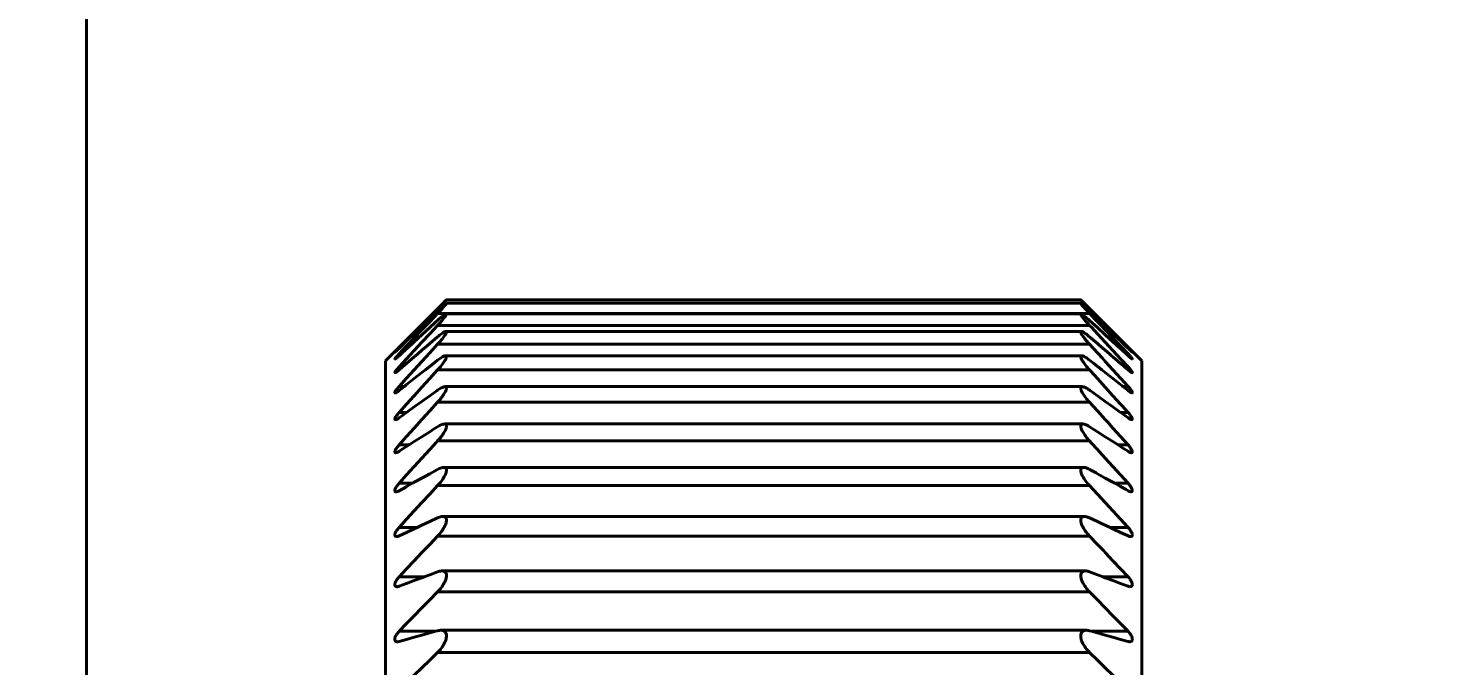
# Model space of a CAD drawing. Header units: millimetres. Extents: x 15 to 415, y 5 to 292.
# Drawn here: x 120.37 to 129.7, y 65.82 to 70.03 of the extents above; entities that cross this region are included whole.
import ezdxf

# ---------------------------------------------------------------- set-up
doc = ezdxf.new("R2010")
doc.units = ezdxf.units.MM
doc.layers.add('Annotations', color=7, linetype='Continuous')
doc.layers.add('Geometries', color=7, linetype='Continuous')
doc.styles.add('Shapr4', font='txt', dxfattribs={"height": 3.3495})
doc.dimstyles.new('ISO-25', dxfattribs={"dimtxt": 2.5, "dimasz": 2.5, "dimexe": 1.25, "dimexo": 0.625, "dimtad": 1, "dimtxsty": 'Standard', "dimcen": 2.5, "dimadec": 0, "dimazin": 0, "dimtfac": 1, "dimtmove": 0, "dimatfit": 3, "dimfxl": 1, "dimarcsym": 0})

# ---------------------------------------------------------------- blocks, each defined once
blk = doc.blocks.new('*D4')
at = {"layer": 'Annotations', "color": 0, "linetype": 'Continuous', "lineweight": 15}
for p, q in [((105.5277, 147.7639), (154.7628, 147.7639)), ((153.5128, 145.2639), (153.5128, 25.74)), ((88.3854, 23.24), (154.7628, 23.24))]:
    blk.add_line(p, q, dxfattribs=at)
at = {"layer": 'Annotations', "color": 0}
for points in [[(153.9295, 145.2639), (153.0961, 145.2639), (153.5128, 147.7639)], [(153.0961, 25.74), (153.9295, 25.74), (153.5128, 23.24)]]:
    blk.add_solid(points, dxfattribs=at)
at = {"layer": 'Defpoints', "color": 0}
for p in [(104.9027, 147.7639), (87.7604, 23.24), (153.5128, 23.24)]:
    blk.add_point(p, dxfattribs=at)
at = {"layer": 'Annotations', "color": 0, "lineweight": 15, "insert": (150.8191, 80.8075), "char_height": 3.3495, "attachment_point": 5, "rotation": 90, "style": 'Shapr4'}
blk.add_mtext('\\A1;124,52', dxfattribs=at)

msp = doc.modelspace()

# ---------------------------------------------------------------- linework, layer by layer
at = {"layer": 'Geometries', "linetype": 'Continuous', "lineweight": 40}
for p, q in [((120.7586, 63.8728), (120.7586, 80.9502)), ((123.1372, 68.2349), (122.7343, 67.832)), ((127.3293, 68.2116), (123.1368, 68.2116)), ((123.1372, 68.2349), (123.1371, 68.2348)), ((127.3289, 68.2349), (123.1372, 68.2349)), ((127.3289, 68.2349), (127.7318, 67.832)), ((127.329, 68.2348), (127.3289, 68.2349)), ((123.0265, 68.1231), (123.0786, 68.1756)), ((123.0849, 68.182), (123.0786, 68.1756)), ((123.0786, 68.1756), (123.0947, 68.1756)), ((123.0786, 68.1439), (127.3875, 68.1439)), ((123.0786, 68.098), (123.0851, 68.1038)), ((123.1356, 68.1417), (123.1358, 68.1417)), ((123.1356, 68.1417), (127.3305, 68.1417)), ((127.3303, 68.1417), (127.3304, 68.1417)), ((127.3304, 68.1417), (127.3312, 68.1416)), ((127.3305, 68.1417), (127.3305, 68.1417)), ((127.3714, 68.1756), (127.3875, 68.1756)), ((127.3875, 68.1439), (127.381, 68.1507)), ((123.0786, 68.098), (123.0652, 68.0858)), ((123.0786, 68.0654), (127.3875, 68.0654)), ((123.1337, 68.0258), (123.1342, 68.0258)), ((127.3325, 68.0258), (123.1337, 68.0258)), ((127.3318, 68.0258), (127.3324, 68.0258)), ((127.3324, 68.0258), (127.333, 68.0258)), ((127.3875, 68.0654), (127.381, 68.0724)), ((127.3875, 68.0654), (127.4014, 68.0505)), ((122.8239, 67.8769), (122.8737, 67.9293)), ((122.828, 67.9178), (122.8239, 67.9138)), ((122.8239, 67.9178), (122.828, 67.9178)), ((122.8737, 67.9293), (122.9241, 67.9822)), ((122.8772, 67.9138), (122.8815, 67.9178)), ((122.9947, 67.9178), (122.99, 67.9138)), ((123.0786, 67.9407), (127.3875, 67.9407)), ((127.3875, 67.9407), (127.381, 67.9478)), ((127.4714, 67.9178), (127.476, 67.9138)), ((127.542, 67.9569), (127.5846, 67.9178)), ((127.5846, 67.9178), (127.5889, 67.9138)), ((127.5889, 67.9138), (127.5982, 67.9052)), ((127.6381, 67.9178), (127.5968, 67.9579)), ((127.5978, 67.9629), (127.6422, 67.9178)), ((127.6422, 67.9178), (127.638, 67.9178)), ((127.6422, 67.9138), (127.6381, 67.9178)), ((127.6466, 67.9095), (127.6422, 67.9138)), ((122.7343, 67.832), (122.7343, 63.4664)), ((122.7961, 67.8881), (122.7961, 67.8882)), ((122.7966, 67.843), (122.7963, 67.8431)), ((122.7967, 67.843), (122.7966, 67.843)), ((122.8239, 67.8769), (122.837, 67.8769)), ((122.8369, 67.8768), (122.8239, 67.8649)), ((122.8737, 67.8142), (122.9241, 67.8574)), ((122.9241, 67.8574), (122.9328, 67.8648)), ((122.9328, 67.8648), (122.9468, 67.8768)), ((123.1305, 67.8649), (123.1309, 67.8649)), ((127.3352, 67.8649), (123.1309, 67.8649)), ((123.1318, 67.8649), (123.1322, 67.8648)), ((127.3339, 67.8648), (127.3351, 67.8649)), ((127.3351, 67.8649), (127.3356, 67.8649)), ((127.3356, 67.8649), (127.336, 67.8649)), ((127.3875, 67.8351), (127.4128, 67.8152)), ((127.5193, 67.8768), (127.5333, 67.8648)), ((127.5968, 67.8402), (127.6422, 67.7913)), ((127.6292, 67.8768), (127.5982, 67.9052)), ((127.6422, 67.8769), (127.6291, 67.8769)), ((127.6422, 67.8649), (127.6292, 67.8768)), ((127.6466, 67.8608), (127.6422, 67.8649)), ((127.6695, 67.843), (127.6694, 67.843)), ((127.6699, 67.8881), (127.6698, 67.8882)), ((127.7318, 65.5426), (127.7318, 67.832)), ((122.7974, 67.7531), (122.7968, 67.7532)), ((122.7977, 67.7531), (122.7974, 67.7531)), ((122.8239, 67.7913), (122.8471, 67.7913)), ((122.847, 67.7912), (122.8239, 67.7713)), ((122.847, 67.7912), (122.8737, 67.8142)), ((123.0228, 67.7912), (122.9975, 67.7713)), ((123.0764, 67.7684), (123.0786, 67.7709)), ((123.0786, 67.7709), (127.3875, 67.7709)), ((127.3875, 67.7709), (127.3933, 67.7644)), ((127.4432, 67.7912), (127.4686, 67.7713)), ((127.5923, 67.8142), (127.5938, 67.8129)), ((127.6191, 67.7912), (127.5938, 67.8129)), ((127.6422, 67.7913), (127.619, 67.7913)), ((127.6422, 67.7713), (127.6191, 67.7912)), ((127.6466, 67.7676), (127.6422, 67.7713)), ((122.8587, 67.6617), (122.8239, 67.6341)), ((122.8239, 67.6617), (122.8588, 67.6617)), ((123.0786, 67.6365), (123.0751, 67.634)), ((127.3387, 67.6603), (123.1274, 67.6603)), ((127.3364, 67.6601), (127.3386, 67.6603)), ((127.3386, 67.6603), (127.3394, 67.6602)), ((127.391, 67.634), (127.3875, 67.6365)), ((127.6074, 67.6617), (127.603, 67.6651)), ((127.6422, 67.6617), (127.6073, 67.6617)), ((127.6422, 67.6341), (127.6074, 67.6617)), ((127.6466, 67.6307), (127.6422, 67.6341)), ((122.7986, 67.6191), (122.798, 67.6192)), ((122.7989, 67.6192), (122.7986, 67.6191)), ((123.0786, 67.5573), (127.3875, 67.5573)), ((127.3875, 67.5573), (127.381, 67.5645)), ((127.6681, 67.6192), (127.6675, 67.6191)), ((122.8728, 67.4892), (122.8239, 67.4541)), ((122.8239, 67.4892), (122.8728, 67.4892)), ((127.5933, 67.4892), (127.5943, 67.4885)), ((127.6422, 67.4892), (127.5933, 67.4892)), ((127.6422, 67.4541), (127.5943, 67.4885)), ((127.6004, 67.5356), (127.6422, 67.4892)), ((127.6466, 67.451), (127.6422, 67.4541)), ((123.0786, 67.3953), (123.0587, 67.3826)), ((123.0786, 67.3953), (123.0851, 67.3992)), ((123.1233, 67.4135), (123.1254, 67.4134)), ((127.3428, 67.4135), (123.1233, 67.4135)), ((127.3407, 67.4134), (127.3428, 67.4135)), ((127.3428, 67.4135), (127.3429, 67.4135)), ((127.4154, 67.3776), (127.3875, 67.3953)), ((127.6659, 67.4422), (127.6652, 67.4422)), ((127.6672, 67.4423), (127.6659, 67.4422)), ((122.8239, 67.2752), (122.8901, 67.2752)), ((123.0698, 67.2919), (123.0786, 67.3016)), ((123.0786, 67.3016), (127.3875, 67.3016)), ((127.3875, 67.3016), (127.4007, 67.2871)), ((127.6422, 67.2752), (127.576, 67.2752)), ((122.8021, 67.2237), (122.8017, 67.2237)), ((127.6422, 67.2328), (127.6079, 67.2548)), ((127.6466, 67.2302), (127.6422, 67.2328)), ((127.664, 67.2237), (127.6627, 67.2238)), ((127.6644, 67.2237), (127.664, 67.2237)), ((123.1172, 67.1266), (123.1184, 67.1267)), ((127.3477, 67.1267), (123.1184, 67.1267)), ((123.1184, 67.1267), (123.1188, 67.1267)), ((127.3477, 67.1267), (127.3489, 67.1266)), ((127.3874, 67.1133), (127.3875, 67.1133)), ((127.4304, 67.0896), (127.3875, 67.1133)), ((122.8195, 67.0164), (122.8239, 67.0214)), ((122.8239, 67.0214), (122.8274, 67.0253)), ((122.8239, 67.0214), (122.9126, 67.0214)), ((122.8683, 66.9969), (122.8239, 66.9722)), ((122.9193, 67.0252), (122.9125, 67.0214)), ((123.0786, 67.0059), (127.3875, 67.0059)), ((127.3875, 67.0059), (127.381, 67.013)), ((127.6422, 67.0214), (127.5535, 67.0214)), ((122.8044, 66.9655), (122.8034, 66.9655)), ((127.6422, 66.9722), (127.6284, 66.9798)), ((127.6466, 66.9699), (127.6422, 66.9722)), ((123.1122, 66.802), (123.1129, 66.802)), ((123.1129, 66.802), (123.1141, 66.802)), ((127.3532, 66.802), (123.1129, 66.802)), ((127.3532, 66.802), (127.3539, 66.802)), ((122.8239, 66.7299), (122.9433, 66.7299)), ((127.3873, 66.7928), (127.3875, 66.7927)), ((127.6422, 66.7299), (127.5228, 66.7299)), ((122.8071, 66.6695), (122.8065, 66.6695)), ((122.8076, 66.6695), (122.8071, 66.6695)), ((123.0786, 66.6725), (127.3875, 66.6725)), ((127.3875, 66.6725), (127.381, 66.6795)), ((127.6422, 66.6741), (127.6371, 66.6765)), ((127.6466, 66.6722), (127.6422, 66.6741)), ((127.6596, 66.6695), (127.659, 66.6695)), ((123.0786, 66.4363), (123.0439, 66.4234)), ((123.1062, 66.4422), (123.1068, 66.4422)), ((127.3593, 66.4422), (123.1067, 66.4422)), ((123.1068, 66.4422), (123.1092, 66.4421)), ((127.3593, 66.4422), (127.3599, 66.4422)), ((122.8101, 66.3382), (122.8097, 66.3382)), ((122.8113, 66.3382), (122.8101, 66.3382)), ((122.8239, 66.4029), (122.989, 66.4029)), ((127.6422, 66.4029), (127.4771, 66.4029)), ((127.6422, 66.3411), (127.615, 66.3513)), ((127.6466, 66.3397), (127.6422, 66.3411)), ((127.6564, 66.3382), (127.656, 66.3382)), ((123.0786, 66.3043), (127.3875, 66.3043)), ((127.3875, 66.3043), (127.3872, 66.3046)), ((127.366, 66.0501), (123.1, 66.0501)), ((123.1001, 66.0501), (123.1035, 66.05)), ((127.366, 66.0501), (127.3661, 66.0501)), ((122.8135, 65.9742), (122.8133, 65.9742)), ((122.8195, 66.0384), (122.8239, 66.0432)), ((122.8239, 66.0432), (123.0654, 66.0432)), ((123.0786, 66.0468), (123.0654, 66.0432)), ((127.4007, 66.0432), (127.3875, 66.0468)), ((127.6422, 66.0432), (127.4007, 66.0432)), ((127.6422, 66.0432), (127.6424, 66.0429)), ((127.6466, 65.9748), (127.6422, 65.9758)), ((127.6527, 65.9742), (127.6525, 65.9742)), ((127.6548, 65.9743), (127.6527, 65.9742)), ((123.0786, 65.904), (127.3875, 65.904)), ((127.3875, 65.904), (127.3871, 65.9043))]:
    msp.add_line(p, q, dxfattribs=at)
at = {"layer": 'Geometries', "linetype": 'Continuous', "lineweight": 40, "flags": 128}
for points in [[(123.1372, 68.2112), (123.1372, 68.2111), (123.137, 68.2103), (123.1361, 68.2087), (123.1346, 68.2065), (123.1326, 68.2037), (123.1299, 68.2003), (123.1267, 68.1964), (123.123, 68.1922), (123.1184, 68.1869), (123.1134, 68.1812), (123.108, 68.1752), (123.1023, 68.1691), (123.0966, 68.1629), (123.0908, 68.1567), (123.0847, 68.1503), (123.0786, 68.1439)], [(123.1371, 68.2348), (123.137, 68.2347), (123.1364, 68.2341), (123.1353, 68.2329), (123.1338, 68.2314), (123.1319, 68.2296), (123.1298, 68.2274), (123.1272, 68.2248), (123.1244, 68.2219), (123.1202, 68.2176), (123.1155, 68.2129), (123.1103, 68.2076), (123.1048, 68.2021), (123.0987, 68.1958), (123.0923, 68.1894), (123.0855, 68.1826), (123.0849, 68.182)], [(123.0947, 68.1756), (123.0984, 68.1791), (123.1046, 68.1848), (123.1104, 68.1902), (123.115, 68.1943), (123.1193, 68.1981), (123.1232, 68.2016), (123.1268, 68.2046), (123.1294, 68.2067), (123.1317, 68.2085), (123.1336, 68.2099), (123.1352, 68.2109), (123.1363, 68.2114), (123.1368, 68.2116)], [(123.1368, 68.2116), (123.137, 68.2115), (123.1372, 68.2112)], [(127.3289, 68.2112), (127.3291, 68.2115), (127.3293, 68.2116)], [(127.381, 68.1507), (127.3807, 68.151), (127.3741, 68.158), (127.3677, 68.1648), (127.3615, 68.1715), (127.3557, 68.1779), (127.3511, 68.183), (127.3468, 68.1878), (127.3429, 68.1924), (127.3393, 68.1966), (127.3367, 68.1997), (127.3344, 68.2026), (127.3325, 68.2051), (127.3309, 68.2073), (127.3298, 68.209), (127.3291, 68.2103), (127.3289, 68.2112)], [(127.3875, 68.1756), (127.3819, 68.1812), (127.3764, 68.1867), (127.3711, 68.1921), (127.3658, 68.1975), (127.3606, 68.2027), (127.3557, 68.2077), (127.3512, 68.2123), (127.3469, 68.2166), (127.3429, 68.2206), (127.3393, 68.2243), (127.3367, 68.2269), (127.3345, 68.2292), (127.3325, 68.2312), (127.3309, 68.2328), (127.33, 68.2337), (127.3294, 68.2344), (127.329, 68.2348)], [(127.3293, 68.2116), (127.33, 68.2114), (127.3315, 68.2106), (127.3335, 68.2092), (127.3362, 68.2071), (127.3394, 68.2045), (127.343, 68.2015), (127.3476, 68.1974), (127.3527, 68.1929), (127.3581, 68.188), (127.3638, 68.1827), (127.3694, 68.1774), (127.3714, 68.1756)], [(123.0786, 68.1603), (123.0265, 68.1101), (122.9751, 68.0604), (122.9241, 68.0111), (122.8737, 67.9622), (122.828, 67.9178)], [(122.9241, 67.9822), (122.9751, 68.0356), (123.0265, 68.0895), (123.0786, 68.1439)], [(122.9241, 68.0196), (122.9751, 68.0711), (123.0265, 68.1231)], [(123.0786, 68.1603), (123.0854, 68.1667), (123.092, 68.173), (123.0947, 68.1756)], [(123.1358, 68.1417), (123.1363, 68.1416), (123.137, 68.141), (123.1372, 68.14), (123.137, 68.1386), (123.1361, 68.1363), (123.1346, 68.1334), (123.1326, 68.13), (123.1299, 68.1259), (123.1267, 68.1215), (123.123, 68.1167), (123.1184, 68.1108), (123.1134, 68.1046), (123.108, 68.0982), (123.1023, 68.0916), (123.0966, 68.0852), (123.0908, 68.0786), (123.0847, 68.072), (123.0786, 68.0654)], [(123.0851, 68.1038), (123.0854, 68.1041), (123.092, 68.11), (123.0984, 68.1155), (123.1046, 68.1208), (123.1104, 68.1255), (123.115, 68.1291), (123.1193, 68.1324), (123.1232, 68.1352), (123.1268, 68.1376), (123.1294, 68.1392), (123.1317, 68.1404), (123.1336, 68.1412), (123.1348, 68.1416)], [(123.1348, 68.1416), (123.1352, 68.1416), (123.1356, 68.1417)], [(127.381, 68.0724), (127.3807, 68.0727), (127.3741, 68.0799), (127.3677, 68.0871), (127.3615, 68.0942), (127.3557, 68.1011), (127.3511, 68.1065), (127.3468, 68.1118), (127.3429, 68.1169), (127.3393, 68.1216), (127.3367, 68.1252), (127.3344, 68.1286), (127.3325, 68.1317), (127.3309, 68.1344), (127.3298, 68.1367), (127.3291, 68.1386), (127.3289, 68.1401), (127.3291, 68.1411), (127.33, 68.1416), (127.3303, 68.1417)], [(127.3312, 68.1416), (127.3315, 68.1415), (127.3335, 68.1408), (127.3362, 68.1395), (127.3394, 68.1376), (127.343, 68.1351), (127.3476, 68.1318), (127.3527, 68.1279), (127.3581, 68.1236), (127.3638, 68.1189), (127.3694, 68.114), (127.3753, 68.1089), (127.381, 68.1038)], [(127.3714, 68.1756), (127.3753, 68.1719), (127.381, 68.1665)], [(127.381, 68.1665), (127.3813, 68.1662), (127.3875, 68.1603)], [(127.381, 68.1038), (127.3813, 68.1036), (127.3875, 68.098)], [(127.3875, 68.1756), (127.4395, 68.1231), (127.4767, 68.0856)], [(127.542, 68.0111), (127.491, 68.0604), (127.4395, 68.1101), (127.3875, 68.1603)], [(127.3875, 68.1439), (127.4395, 68.0895), (127.4635, 68.0644)], [(122.8239, 67.7913), (122.8737, 67.8451), (122.9241, 67.8994), (122.9751, 67.9543), (123.0265, 68.0096), (123.0786, 68.0654)], [(122.8239, 67.9178), (122.8737, 67.9685), (122.9241, 68.0196)], [(123.0652, 68.0858), (123.0265, 68.0505), (122.9751, 68.0035), (122.9241, 67.9569), (122.8815, 67.9178)], [(123.0786, 67.9893), (123.0854, 67.995), (123.092, 68.0004), (123.0984, 68.0054), (123.1046, 68.0101), (123.1104, 68.0142), (123.115, 68.0173), (123.1193, 68.0199), (123.1232, 68.0222), (123.1268, 68.0239), (123.1294, 68.0249), (123.1317, 68.0256), (123.133, 68.0258)], [(123.1342, 68.0258), (123.1352, 68.0256), (123.1363, 68.0249), (123.137, 68.0238), (123.1372, 68.0222), (123.137, 68.0201), (123.1361, 68.0171), (123.1346, 68.0136), (123.1326, 68.0095), (123.1299, 68.0049), (123.1267, 67.9999), (123.123, 67.9946), (123.1184, 67.9882), (123.1134, 67.9815), (123.108, 67.9747), (123.1023, 67.9678), (123.0966, 67.961), (123.0908, 67.9543), (123.0847, 67.9475), (123.0786, 67.9407)], [(123.133, 68.0258), (123.1336, 68.0258), (123.1337, 68.0258)], [(127.381, 67.9478), (127.3807, 67.9482), (127.3741, 67.9556), (127.3677, 67.9631), (127.3615, 67.9705), (127.3557, 67.9777), (127.3511, 67.9836), (127.3468, 67.9893), (127.3429, 67.9948), (127.3393, 68), (127.3367, 68.0041), (127.3344, 68.008), (127.3325, 68.0115), (127.3309, 68.0148), (127.3298, 68.0177), (127.3291, 68.0202), (127.3289, 68.0222), (127.3291, 68.0238), (127.33, 68.0251), (127.3315, 68.0257), (127.3318, 68.0258)], [(127.333, 68.0258), (127.3335, 68.0257), (127.3362, 68.0251), (127.3394, 68.0238), (127.343, 68.0221), (127.3476, 68.0194), (127.3527, 68.0162), (127.3581, 68.0125), (127.3638, 68.0084), (127.3694, 68.0041), (127.3753, 67.9994), (127.381, 67.9947)], [(127.542, 67.9569), (127.491, 68.0035), (127.4395, 68.0505), (127.3875, 68.098)], [(127.4014, 68.0505), (127.4395, 68.0096), (127.491, 67.9543), (127.542, 67.8994), (127.5923, 67.8451), (127.5968, 67.8402)], [(127.4635, 68.0644), (127.491, 68.0356), (127.542, 67.9822), (127.5923, 67.9293), (127.6422, 67.8769)], [(127.4767, 68.0856), (127.491, 68.0711), (127.542, 68.0196), (127.5923, 67.9685), (127.5978, 67.9629)], [(127.5968, 67.9579), (127.5923, 67.9622), (127.542, 68.0111)], [(122.7961, 67.8882), (122.7961, 67.8882), (122.7963, 67.8886), (122.7969, 67.8893), (122.7977, 67.8903), (122.7988, 67.8916), (122.8011, 67.8941), (122.8038, 67.8971), (122.8072, 67.9006), (122.8109, 67.9045), (122.8149, 67.9086), (122.8193, 67.9131), (122.8239, 67.9178)], [(122.8239, 67.9138), (122.8197, 67.9097), (122.8157, 67.9058), (122.8118, 67.9021), (122.8082, 67.8987), (122.8054, 67.8961), (122.8028, 67.8937), (122.8006, 67.8917), (122.799, 67.8904), (122.7978, 67.8893), (122.7968, 67.8885), (122.7963, 67.8882), (122.7962, 67.8881)], [(122.8239, 67.6617), (122.8737, 67.7165), (122.9241, 67.7718), (122.9751, 67.8276), (123.0265, 67.8839), (123.0786, 67.9407)], [(122.8772, 67.9138), (122.8737, 67.9107), (122.8369, 67.8768)], [(122.99, 67.9138), (122.9751, 67.901), (122.9468, 67.8768)], [(123.0786, 67.9893), (123.0265, 67.9449), (122.9947, 67.9178)], [(127.381, 67.9947), (127.3813, 67.9945), (127.3875, 67.9893)], [(127.4714, 67.9178), (127.4395, 67.9449), (127.3875, 67.9893)], [(127.3875, 67.9407), (127.4395, 67.8839), (127.4726, 67.8477)], [(127.5193, 67.8768), (127.491, 67.901), (127.476, 67.9138)], [(127.6422, 67.9178), (127.6464, 67.9135), (127.6466, 67.9133)], [(122.7963, 67.8431), (122.7963, 67.8431), (122.7961, 67.8435), (122.7963, 67.8443), (122.7969, 67.8454), (122.7977, 67.8467), (122.7988, 67.8483), (122.8011, 67.8513), (122.8038, 67.8547), (122.8072, 67.8586), (122.8109, 67.8628), (122.8149, 67.8672), (122.8193, 67.872), (122.8239, 67.8769)], [(122.8239, 67.8649), (122.8197, 67.861), (122.8157, 67.8574), (122.8118, 67.854), (122.8082, 67.851), (122.8054, 67.8487), (122.8028, 67.8467), (122.8006, 67.8451), (122.799, 67.8441), (122.7978, 67.8434), (122.7968, 67.843), (122.7967, 67.843)], [(123.0786, 67.8351), (123.0265, 67.7942), (123.0228, 67.7912)], [(123.0786, 67.8351), (123.0854, 67.8403), (123.092, 67.8451), (123.0984, 67.8496), (123.1046, 67.8536), (123.1104, 67.8572), (123.115, 67.8596), (123.1193, 67.8617), (123.1232, 67.8633), (123.1268, 67.8643), (123.1294, 67.8648), (123.1305, 67.8649)], [(123.1322, 67.8648), (123.1336, 67.8645), (123.1352, 67.8637), (123.1363, 67.8624), (123.137, 67.8607), (123.1372, 67.8585), (123.137, 67.8558), (123.1361, 67.8522), (123.1346, 67.848), (123.1326, 67.8434), (123.1299, 67.8382), (123.1267, 67.8327), (123.123, 67.8269), (123.1184, 67.82), (123.1134, 67.813), (123.108, 67.8058), (123.1023, 67.7985), (123.0966, 67.7916), (123.0908, 67.7847), (123.0851, 67.7781)], [(123.1309, 67.8649), (123.1317, 67.8649), (123.1318, 67.8649)], [(127.3875, 67.7709), (127.3807, 67.7784), (127.3741, 67.7861), (127.3677, 67.7937), (127.3615, 67.8014), (127.3557, 67.809), (127.3511, 67.8151), (127.3468, 67.8212), (127.3429, 67.8271), (127.3393, 67.8328), (127.3367, 67.8373), (127.3344, 67.8416), (127.3325, 67.8457), (127.3309, 67.8494), (127.3298, 67.8529), (127.3291, 67.8559), (127.3289, 67.8586), (127.3291, 67.8607), (127.33, 67.8627), (127.3315, 67.8641), (127.3335, 67.8648), (127.3339, 67.8648)], [(127.336, 67.8649), (127.3362, 67.8649), (127.3362, 67.8649)], [(127.3362, 67.8649), (127.3394, 67.8643), (127.343, 67.8632), (127.3476, 67.8613), (127.3527, 67.8588), (127.3581, 67.8557), (127.3638, 67.8522), (127.3694, 67.8484), (127.3753, 67.8443), (127.381, 67.8401)], [(127.381, 67.8401), (127.3813, 67.8398), (127.3875, 67.8351)], [(127.4726, 67.8477), (127.491, 67.8276), (127.542, 67.7718), (127.5923, 67.7165), (127.6422, 67.6617)], [(127.5923, 67.8142), (127.542, 67.8574), (127.5333, 67.8648)], [(127.6422, 67.8769), (127.6464, 67.8724), (127.6466, 67.8722)], [(127.6466, 67.9133), (127.6504, 67.9094), (127.6543, 67.9054), (127.6579, 67.9016), (127.6607, 67.8987), (127.6633, 67.896), (127.6655, 67.8936), (127.6671, 67.8919), (127.6683, 67.8904), (127.6693, 67.8893), (127.6698, 67.8886), (127.67, 67.8882)], [(127.6698, 67.8882), (127.6698, 67.8882), (127.6692, 67.8886), (127.6684, 67.8892), (127.6673, 67.8902), (127.665, 67.8922), (127.6622, 67.8947), (127.6589, 67.8978), (127.6552, 67.9013), (127.6512, 67.9051), (127.6468, 67.9093), (127.6466, 67.9095)], [(127.6466, 67.8722), (127.6504, 67.868), (127.6543, 67.8638), (127.6579, 67.8597), (127.6607, 67.8565), (127.6633, 67.8534), (127.6655, 67.8506), (127.6671, 67.8486), (127.6683, 67.8468), (127.6693, 67.8453), (127.6698, 67.8442), (127.67, 67.8434), (127.6698, 67.8431)], [(127.6694, 67.843), (127.6692, 67.8431), (127.6684, 67.8434), (127.6673, 67.844), (127.665, 67.8454), (127.6622, 67.8475), (127.6589, 67.8502), (127.6552, 67.8533), (127.6512, 67.8567), (127.6468, 67.8606), (127.6466, 67.8608)], [(127.6698, 67.8431), (127.6698, 67.8431), (127.6695, 67.843)], [(127.67, 67.8882), (127.67, 67.8882), (127.6699, 67.8881)], [(122.7968, 67.7532), (122.7968, 67.7532), (122.7963, 67.7536), (122.7961, 67.7544), (122.7963, 67.7556), (122.7969, 67.757), (122.7977, 67.7587), (122.7988, 67.7606), (122.8011, 67.764), (122.8038, 67.7678), (122.8072, 67.772), (122.8109, 67.7765), (122.8149, 67.7812), (122.8193, 67.7862), (122.8239, 67.7913)], [(122.8239, 67.7713), (122.8197, 67.7678), (122.8157, 67.7645), (122.8118, 67.7615), (122.8082, 67.7588), (122.8054, 67.7569), (122.8028, 67.7553), (122.8006, 67.7541), (122.799, 67.7535), (122.7978, 67.7531), (122.7977, 67.7531)], [(122.8239, 67.4892), (122.8737, 67.5446), (122.9241, 67.6004), (122.9751, 67.6567), (123.0265, 67.7135), (123.0764, 67.7684)], [(122.9975, 67.7713), (122.9751, 67.7536), (122.9241, 67.7134), (122.8737, 67.6735), (122.8587, 67.6617)], [(123.0851, 67.7781), (123.0847, 67.7777), (123.0786, 67.7709)], [(127.3933, 67.7644), (127.4395, 67.7135), (127.491, 67.6567), (127.542, 67.6004), (127.5923, 67.5446), (127.6004, 67.5356)], [(127.4432, 67.7912), (127.4395, 67.7942), (127.4128, 67.8152)], [(127.603, 67.6651), (127.5923, 67.6735), (127.542, 67.7134), (127.491, 67.7536), (127.4686, 67.7713)], [(127.6422, 67.7913), (127.6464, 67.7867), (127.6466, 67.7864)], [(127.6466, 67.7864), (127.6504, 67.7821), (127.6543, 67.7776), (127.6579, 67.7733), (127.6607, 67.7698), (127.6633, 67.7664), (127.6655, 67.7633), (127.6671, 67.7609), (127.6683, 67.7588), (127.6693, 67.757), (127.6698, 67.7554), (127.67, 67.7543), (127.6698, 67.7535), (127.6692, 67.7532)], [(127.6684, 67.7531), (127.6673, 67.7534), (127.665, 67.7543), (127.6622, 67.7559), (127.6589, 67.7581), (127.6552, 67.7608), (127.6512, 67.7639), (127.6468, 67.7675), (127.6466, 67.7676)], [(127.6687, 67.7531), (127.6684, 67.7531), (127.6684, 67.7531)], [(127.6692, 67.7532), (127.6692, 67.7532), (127.6687, 67.7531)], [(122.798, 67.6192), (122.7978, 67.6192), (122.7968, 67.6196), (122.7963, 67.6205), (122.7961, 67.6217), (122.7963, 67.6233), (122.7969, 67.625), (122.7977, 67.627), (122.7988, 67.6291), (122.8011, 67.633), (122.8038, 67.6371), (122.8072, 67.6417), (122.8109, 67.6465), (122.8149, 67.6513), (122.8193, 67.6565), (122.8239, 67.6617)], [(122.8239, 67.6341), (122.8197, 67.6308), (122.8157, 67.6278), (122.8118, 67.6252), (122.8082, 67.623), (122.8054, 67.6214), (122.8028, 67.6202), (122.8006, 67.6194), (122.799, 67.6192), (122.7989, 67.6192)], [(123.0751, 67.634), (123.0265, 67.5994), (122.9751, 67.5626), (122.9241, 67.5261), (122.8737, 67.4899), (122.8728, 67.4892)], [(123.0786, 67.6365), (123.0854, 67.6412), (123.092, 67.6455), (123.0984, 67.6494), (123.1046, 67.6528), (123.1104, 67.6556), (123.115, 67.6575), (123.1193, 67.6589), (123.1232, 67.6598), (123.1267, 67.6602)], [(123.1296, 67.6601), (123.1317, 67.6596), (123.1336, 67.6587), (123.1352, 67.6573), (123.1363, 67.6554), (123.137, 67.6531), (123.1372, 67.6503), (123.137, 67.6471), (123.1361, 67.6428), (123.1346, 67.638), (123.1326, 67.6329), (123.1299, 67.6272), (123.1267, 67.6211), (123.123, 67.6149), (123.1184, 67.6077), (123.1134, 67.6003), (123.108, 67.5928), (123.1023, 67.5853), (123.0966, 67.5782), (123.0908, 67.5711), (123.0847, 67.5641), (123.0786, 67.5573)], [(123.1267, 67.6602), (123.1268, 67.6602), (123.1275, 67.6603)], [(123.1275, 67.6603), (123.1294, 67.6601), (123.1296, 67.6601)], [(127.381, 67.5645), (127.3807, 67.5648), (127.3741, 67.5726), (127.3677, 67.5804), (127.3615, 67.5883), (127.3557, 67.5961), (127.3511, 67.6025), (127.3468, 67.6089), (127.3429, 67.6152), (127.3393, 67.6213), (127.3367, 67.6262), (127.3344, 67.6309), (127.3325, 67.6354), (127.3309, 67.6397), (127.3298, 67.6436), (127.3291, 67.6472), (127.3289, 67.6504), (127.3291, 67.6532), (127.33, 67.6558), (127.3315, 67.6579), (127.3335, 67.6593), (127.3362, 67.6601), (127.3364, 67.6601)], [(127.3394, 67.6602), (127.3394, 67.6602), (127.343, 67.6598), (127.3476, 67.6587), (127.3527, 67.6569), (127.3581, 67.6545), (127.3638, 67.6516), (127.3694, 67.6484), (127.3753, 67.6448), (127.381, 67.641)], [(127.381, 67.641), (127.3813, 67.6408), (127.3875, 67.6365)], [(127.542, 67.5261), (127.491, 67.5626), (127.4395, 67.5994), (127.391, 67.634)], [(127.6422, 67.6617), (127.6464, 67.657), (127.6466, 67.6568)], [(127.6466, 67.6568), (127.6504, 67.6523), (127.6543, 67.6476), (127.6579, 67.643), (127.6607, 67.6393), (127.6633, 67.6356), (127.6655, 67.6322), (127.6671, 67.6295), (127.6683, 67.6271), (127.6693, 67.6249), (127.6698, 67.623), (127.67, 67.6215), (127.6698, 67.6203), (127.6692, 67.6196), (127.6684, 67.6192), (127.6681, 67.6192)], [(122.8239, 67.2752), (122.8737, 67.3306), (122.9241, 67.3865), (122.9751, 67.4429), (123.0265, 67.4998), (123.0786, 67.5573)], [(127.3875, 67.5573), (127.4395, 67.4998), (127.491, 67.4429), (127.507, 67.4253)], [(127.6672, 67.6192), (127.665, 67.6196), (127.6622, 67.6207), (127.6589, 67.6224), (127.6552, 67.6246), (127.6512, 67.6273), (127.6468, 67.6305), (127.6466, 67.6307)], [(127.6675, 67.6191), (127.6673, 67.6191), (127.6672, 67.6192)], [(122.798, 67.4426), (122.7978, 67.4427), (122.7968, 67.4436), (122.7963, 67.4448), (122.7961, 67.4464), (122.7963, 67.4483), (122.7969, 67.4503), (122.7977, 67.4526), (122.7988, 67.4551), (122.8011, 67.4593), (122.8038, 67.4638), (122.8072, 67.4686), (122.8109, 67.4736), (122.8149, 67.4787), (122.8193, 67.484), (122.8239, 67.4892)], [(122.8239, 67.4541), (122.8197, 67.4512), (122.8157, 67.4485), (122.8118, 67.4463), (122.8082, 67.4445), (122.8054, 67.4433), (122.8028, 67.4426), (122.8009, 67.4422)], [(127.5933, 67.4892), (127.5923, 67.4899), (127.542, 67.5261)], [(127.6422, 67.4892), (127.6464, 67.4845), (127.6466, 67.4842)], [(127.6466, 67.4842), (127.6504, 67.4796), (127.6543, 67.4748), (127.6579, 67.47), (127.6607, 67.466), (127.6633, 67.4622), (127.6655, 67.4584), (127.6671, 67.4555), (127.6683, 67.4528), (127.6693, 67.4502), (127.6698, 67.448), (127.67, 67.4461), (127.6698, 67.4446), (127.6692, 67.4435), (127.6684, 67.4428), (127.6673, 67.4423), (127.6672, 67.4423)], [(127.6652, 67.4422), (127.665, 67.4423), (127.6622, 67.4428), (127.6589, 67.444), (127.6552, 67.4458), (127.6512, 67.4481), (127.6468, 67.4509), (127.6466, 67.451)], [(122.8002, 67.4422), (122.799, 67.4423), (122.798, 67.4426)], [(122.8009, 67.4422), (122.8006, 67.4422), (122.8002, 67.4422)], [(123.0587, 67.3826), (123.0265, 67.3622), (122.9751, 67.3294), (122.9241, 67.297), (122.8901, 67.2752)], [(123.0851, 67.3992), (123.0854, 67.3994), (123.092, 67.4031), (123.0984, 67.4064), (123.1046, 67.4091), (123.1104, 67.4112), (123.115, 67.4124), (123.1193, 67.4132), (123.1231, 67.4135)], [(123.1254, 67.4134), (123.1268, 67.4132), (123.1294, 67.4126), (123.1317, 67.4115), (123.1336, 67.41), (123.1352, 67.408), (123.1363, 67.4055), (123.137, 67.4026), (123.1372, 67.3993), (123.137, 67.3956), (123.1361, 67.3907), (123.1346, 67.3854), (123.1326, 67.3797), (123.1299, 67.3735), (123.1267, 67.367), (123.123, 67.3605), (123.1184, 67.3528), (123.1134, 67.3451), (123.108, 67.3374), (123.1023, 67.3298), (123.0966, 67.3226), (123.0908, 67.3154), (123.0851, 67.3088)], [(123.1231, 67.4135), (123.1232, 67.4135), (123.1233, 67.4135)], [(127.3875, 67.3016), (127.3807, 67.3091), (127.3741, 67.3169), (127.3677, 67.3248), (127.3615, 67.3328), (127.3557, 67.3409), (127.3511, 67.3475), (127.3468, 67.3542), (127.3429, 67.3608), (127.3393, 67.3673), (127.3367, 67.3725), (127.3344, 67.3776), (127.3325, 67.3825), (127.3309, 67.3871), (127.3298, 67.3916), (127.3291, 67.3957), (127.3289, 67.3994), (127.3291, 67.4027), (127.33, 67.4061), (127.3315, 67.4088), (127.3335, 67.4109), (127.3362, 67.4124), (127.3394, 67.4133), (127.3407, 67.4134)], [(127.3429, 67.4135), (127.343, 67.4135), (127.3476, 67.4131), (127.3527, 67.412), (127.3581, 67.4104), (127.3638, 67.4081), (127.3694, 67.4055), (127.3753, 67.4025), (127.3813, 67.3991), (127.3875, 67.3953)], [(127.576, 67.2752), (127.542, 67.297), (127.491, 67.3294), (127.4395, 67.3622), (127.4154, 67.3776)], [(127.507, 67.4253), (127.542, 67.3865), (127.5923, 67.3306), (127.6422, 67.2752)], [(122.8017, 67.2237), (122.8006, 67.2238), (122.799, 67.2243), (122.7978, 67.2251), (122.7968, 67.2263), (122.7963, 67.2279), (122.7961, 67.2299), (122.7963, 67.2322), (122.7969, 67.2345), (122.7977, 67.237), (122.7988, 67.2397), (122.8011, 67.2443), (122.8038, 67.2491), (122.8072, 67.2542), (122.8109, 67.2594), (122.8149, 67.2646), (122.8193, 67.2699), (122.8239, 67.2752)], [(122.8901, 67.2752), (122.8737, 67.2648), (122.8239, 67.2328)], [(122.8274, 67.0253), (122.8737, 67.0765), (122.9241, 67.132), (122.9751, 67.188), (123.0265, 67.2445), (123.0698, 67.2919)], [(123.0851, 67.3088), (123.0847, 67.3084), (123.0786, 67.3016)], [(127.4007, 67.2871), (127.4395, 67.2445), (127.4534, 67.2293)], [(127.6079, 67.2548), (127.5923, 67.2648), (127.576, 67.2752)], [(127.6422, 67.2752), (127.6464, 67.2704), (127.6466, 67.2702)], [(127.6466, 67.2702), (127.6504, 67.2656), (127.6543, 67.2606), (127.6579, 67.2556), (127.6607, 67.2515), (127.6633, 67.2474), (127.6655, 67.2434), (127.6671, 67.2402), (127.6683, 67.2372), (127.6693, 67.2344), (127.6698, 67.2318), (127.67, 67.2295), (127.6698, 67.2276), (127.6692, 67.2263), (127.6684, 67.2252), (127.6673, 67.2244), (127.665, 67.2238), (127.6644, 67.2237)], [(122.8034, 67.2238), (122.8028, 67.2237), (122.8021, 67.2237)], [(122.8239, 67.2328), (122.8197, 67.2303), (122.8157, 67.2281), (122.8118, 67.2262), (122.8082, 67.2249), (122.8054, 67.2241), (122.8034, 67.2238)], [(127.4534, 67.2293), (127.491, 67.188), (127.542, 67.132), (127.5923, 67.0765), (127.6422, 67.0214)], [(127.6627, 67.2238), (127.6622, 67.2238), (127.6589, 67.2246), (127.6552, 67.2259), (127.6512, 67.2277), (127.6468, 67.23), (127.6466, 67.2302)], [(123.0786, 67.1133), (123.0265, 67.0845), (122.9751, 67.0561), (122.9241, 67.0279), (122.9193, 67.0252)], [(123.1188, 67.1267), (123.1193, 67.1267), (123.1232, 67.1263), (123.1268, 67.1253), (123.1294, 67.1241), (123.1317, 67.1224), (123.1336, 67.1204), (123.1352, 67.1178), (123.1363, 67.1148), (123.137, 67.1114), (123.1372, 67.1075), (123.137, 67.1033), (123.1361, 67.0978), (123.1346, 67.092), (123.1326, 67.0858), (123.1299, 67.0792), (123.1267, 67.0724), (123.123, 67.0655), (123.1184, 67.0576), (123.1134, 67.0497), (123.108, 67.0418), (123.1023, 67.034), (123.0966, 67.0268), (123.0908, 67.0196), (123.0847, 67.0126), (123.0786, 67.0059)], [(123.0786, 67.1133), (123.0854, 67.1168), (123.092, 67.1199), (123.0984, 67.1225), (123.1046, 67.1245), (123.1104, 67.1259), (123.115, 67.1265), (123.1172, 67.1266)], [(127.381, 67.013), (127.3807, 67.0133), (127.3741, 67.0211), (127.3677, 67.029), (127.3615, 67.0371), (127.3557, 67.0453), (127.3511, 67.0521), (127.3468, 67.059), (127.3429, 67.0658), (127.3393, 67.0726), (127.3367, 67.0781), (127.3344, 67.0836), (127.3325, 67.0889), (127.3309, 67.0939), (127.3298, 67.0988), (127.3291, 67.1034), (127.3289, 67.1076), (127.3291, 67.1115), (127.33, 67.1155), (127.3315, 67.1189), (127.3335, 67.1216), (127.3362, 67.1238), (127.3394, 67.1254), (127.343, 67.1263), (127.3473, 67.1267)], [(127.3473, 67.1267), (127.3476, 67.1267), (127.3477, 67.1267)], [(127.3489, 67.1266), (127.3527, 67.1263), (127.3581, 67.1253), (127.3638, 67.1238), (127.3694, 67.1218), (127.3753, 67.1194), (127.381, 67.1167)], [(127.381, 67.1167), (127.3813, 67.1165), (127.3874, 67.1133)], [(127.5536, 67.0214), (127.542, 67.0279), (127.491, 67.0561), (127.4395, 67.0845), (127.4304, 67.0896)], [(122.8034, 66.9655), (122.8028, 66.9656), (122.8006, 66.9661), (122.799, 66.9669), (122.7978, 66.9681), (122.7968, 66.9696), (122.7963, 66.9716), (122.7961, 66.9739), (122.7963, 66.9765), (122.7969, 66.9791), (122.7977, 66.9819), (122.7988, 66.9849), (122.8011, 66.9898), (122.8038, 66.9948), (122.8072, 67.0001), (122.8109, 67.0055), (122.8149, 67.0107), (122.8193, 67.0162), (122.8195, 67.0164)], [(122.8239, 66.7299), (122.8737, 66.7841), (122.9241, 66.8388), (122.9751, 66.894), (123.0265, 66.9497), (123.0786, 67.0059)], [(122.9125, 67.0214), (122.8737, 66.9999), (122.8683, 66.9969)], [(127.3875, 67.0059), (127.4395, 66.9497), (127.491, 66.894), (127.4931, 66.8918)], [(127.6284, 66.9798), (127.5923, 66.9999), (127.5536, 67.0214)], [(127.6422, 67.0214), (127.6464, 67.0167), (127.6466, 67.0164)], [(127.6466, 67.0164), (127.6504, 67.0117), (127.6543, 67.0067), (127.6579, 67.0016), (127.6607, 66.9973), (127.6633, 66.993), (127.6655, 66.9888), (127.6671, 66.9854), (127.6683, 66.9821), (127.6693, 66.979), (127.6698, 66.9762), (127.67, 66.9736), (127.6698, 66.9713), (127.6692, 66.9696), (127.6684, 66.9682), (127.6673, 66.9671), (127.665, 66.9659), (127.6627, 66.9655)], [(122.8239, 66.9722), (122.8197, 66.97), (122.8157, 66.9681), (122.8118, 66.9668), (122.8082, 66.9658), (122.8054, 66.9655), (122.8044, 66.9655)], [(127.4931, 66.8918), (127.542, 66.8388), (127.5923, 66.7841), (127.6422, 66.7299)], [(127.6616, 66.9655), (127.6589, 66.9657), (127.6552, 66.9665), (127.6512, 66.9678), (127.6468, 66.9698), (127.6466, 66.9699)], [(127.6627, 66.9655), (127.6622, 66.9655), (127.6616, 66.9655)], [(123.0786, 66.7927), (123.0854, 66.7957), (123.092, 66.7981), (123.0984, 66.8), (123.1046, 66.8013), (123.1104, 66.8019), (123.1122, 66.802)], [(123.1141, 66.802), (123.115, 66.802), (123.1193, 66.8015), (123.1232, 66.8004), (123.1268, 66.7988), (123.1294, 66.7971), (123.1317, 66.7948), (123.1336, 66.7922), (123.1352, 66.7891), (123.1363, 66.7856), (123.137, 66.7816), (123.1372, 66.7772), (123.137, 66.7726), (123.1361, 66.7666), (123.1346, 66.7603), (123.1326, 66.7537), (123.1299, 66.7467), (123.1267, 66.7396), (123.123, 66.7325), (123.1184, 66.7243), (123.1134, 66.7162), (123.108, 66.7082), (123.1023, 66.7004), (123.0966, 66.6932), (123.0908, 66.6861), (123.0847, 66.6792), (123.0786, 66.6725)], [(127.381, 66.6795), (127.3807, 66.6799), (127.3741, 66.6875), (127.3677, 66.6954), (127.3615, 66.7035), (127.3557, 66.7117), (127.3511, 66.7187), (127.3468, 66.7257), (127.3429, 66.7328), (127.3393, 66.7398), (127.3367, 66.7456), (127.3344, 66.7513), (127.3325, 66.7569), (127.3309, 66.7624), (127.3298, 66.7676), (127.3291, 66.7727), (127.3289, 66.7774), (127.3291, 66.7817), (127.33, 66.7863), (127.3315, 66.7904), (127.3335, 66.7938), (127.3362, 66.7967), (127.3394, 66.7989), (127.343, 66.8005), (127.3476, 66.8016), (127.352, 66.802)], [(127.352, 66.802), (127.3527, 66.802), (127.3532, 66.802)], [(127.3539, 66.802), (127.3581, 66.8018), (127.3638, 66.8009), (127.3694, 66.7995), (127.3753, 66.7977), (127.381, 66.7956)], [(127.381, 66.7956), (127.3813, 66.7954), (127.3873, 66.7928)], [(122.8065, 66.6695), (122.8054, 66.6696), (122.8028, 66.6701), (122.8006, 66.671), (122.799, 66.6722), (122.7978, 66.6737), (122.7968, 66.6757), (122.7963, 66.6779), (122.7961, 66.6806), (122.7963, 66.6835), (122.7969, 66.6864), (122.7977, 66.6894), (122.7988, 66.6926), (122.8011, 66.6977), (122.8038, 66.703), (122.8072, 66.7085), (122.8109, 66.7139), (122.8149, 66.7192), (122.8193, 66.7247), (122.8239, 66.7299)], [(122.9433, 66.7299), (122.9241, 66.7209), (122.8737, 66.6974), (122.8239, 66.6741)], [(123.0786, 66.7927), (123.0265, 66.7686), (122.9751, 66.7447), (122.9433, 66.7299)], [(127.4708, 66.7541), (127.4395, 66.7686), (127.3875, 66.7927)], [(127.5228, 66.7299), (127.491, 66.7447), (127.4708, 66.7541)], [(127.6371, 66.6765), (127.5923, 66.6974), (127.542, 66.7209), (127.5228, 66.7299)], [(127.6422, 66.7299), (127.6464, 66.7252), (127.6466, 66.7249)], [(127.6466, 66.7249), (127.6504, 66.7202), (127.6543, 66.7152), (127.6579, 66.71), (127.6607, 66.7056), (127.6633, 66.7012), (127.6655, 66.6967), (127.6671, 66.6931), (127.6683, 66.6896), (127.6693, 66.6863), (127.6698, 66.6831), (127.67, 66.6802), (127.6698, 66.6776), (127.6692, 66.6756), (127.6684, 66.6738), (127.6673, 66.6724), (127.665, 66.6707), (127.6622, 66.6698), (127.6596, 66.6695)], [(122.8239, 66.6741), (122.8197, 66.6723), (122.8157, 66.6709), (122.8118, 66.67), (122.8082, 66.6695), (122.8076, 66.6695)], [(122.8239, 66.4029), (122.8737, 66.4559), (122.9241, 66.5093), (122.9751, 66.5632), (123.0265, 66.6176), (123.0786, 66.6725)], [(127.3875, 66.6725), (127.4395, 66.6176), (127.4807, 66.5742)], [(127.6585, 66.6695), (127.6552, 66.6698), (127.6512, 66.6707), (127.6468, 66.6722), (127.6466, 66.6722)], [(127.659, 66.6695), (127.6589, 66.6695), (127.6585, 66.6695)], [(127.4807, 66.5742), (127.491, 66.5632), (127.542, 66.5093), (127.5923, 66.4559), (127.6422, 66.4029)], [(123.0439, 66.4234), (123.0265, 66.4169), (122.9889, 66.4029)], [(123.0786, 66.4363), (123.0854, 66.4386), (123.092, 66.4404), (123.0984, 66.4416), (123.1046, 66.4421), (123.1062, 66.4422)], [(123.1092, 66.4421), (123.1104, 66.442), (123.115, 66.4414), (123.1193, 66.4403), (123.1232, 66.4386), (123.1268, 66.4364), (123.1294, 66.434), (123.1317, 66.4313), (123.1336, 66.4281), (123.1352, 66.4245), (123.1363, 66.4205), (123.137, 66.416), (123.1372, 66.4112), (123.137, 66.4061), (123.1361, 66.3997), (123.1346, 66.3929), (123.1326, 66.386), (123.1299, 66.3787), (123.1267, 66.3713), (123.123, 66.364), (123.1184, 66.3556), (123.1134, 66.3474), (123.108, 66.3394), (123.1023, 66.3316), (123.0966, 66.3244), (123.0908, 66.3174), (123.0851, 66.3111)], [(127.3872, 66.3046), (127.3807, 66.3114), (127.3741, 66.3188), (127.3677, 66.3266), (127.3615, 66.3347), (127.3557, 66.3429), (127.3511, 66.3499), (127.3468, 66.3571), (127.3429, 66.3643), (127.3393, 66.3715), (127.3367, 66.3775), (127.3344, 66.3835), (127.3325, 66.3894), (127.3309, 66.3952), (127.3298, 66.4008), (127.3291, 66.4062), (127.3289, 66.4114), (127.3291, 66.4162), (127.33, 66.4213), (127.3315, 66.426), (127.3335, 66.43), (127.3362, 66.4335), (127.3394, 66.4364), (127.343, 66.4387), (127.3476, 66.4406), (127.3527, 66.4417), (127.3569, 66.4421)], [(127.3569, 66.4421), (127.3581, 66.4422), (127.3593, 66.4422)], [(127.3599, 66.4422), (127.3638, 66.442), (127.3694, 66.4413), (127.3753, 66.4401), (127.381, 66.4385)], [(127.381, 66.4385), (127.3813, 66.4384), (127.3875, 66.4363)], [(127.4772, 66.4029), (127.4395, 66.4169), (127.3875, 66.4363)], [(122.8097, 66.3382), (122.8082, 66.3383), (122.8054, 66.3387), (122.8028, 66.3396), (122.8006, 66.341), (122.799, 66.3425), (122.7978, 66.3444), (122.7968, 66.3467), (122.7963, 66.3493), (122.7961, 66.3523), (122.7963, 66.3555), (122.7969, 66.3586), (122.7977, 66.3618), (122.7988, 66.3652), (122.8011, 66.3706), (122.8038, 66.376), (122.8072, 66.3816), (122.8109, 66.3871), (122.8149, 66.3924), (122.8193, 66.3978), (122.8239, 66.4029)], [(122.8239, 66.3411), (122.8197, 66.3397), (122.8157, 66.3387), (122.8118, 66.3382), (122.8113, 66.3382)], [(122.9889, 66.4029), (122.9751, 66.3977), (122.9241, 66.3787), (122.8737, 66.3598), (122.8239, 66.3411)], [(127.615, 66.3513), (127.5923, 66.3598), (127.542, 66.3787), (127.491, 66.3977), (127.4772, 66.4029)], [(127.6422, 66.4029), (127.6464, 66.3983), (127.6466, 66.398)], [(127.6466, 66.398), (127.6504, 66.3934), (127.6543, 66.3884), (127.6579, 66.3832), (127.6607, 66.3787), (127.6633, 66.3741), (127.6655, 66.3695), (127.6671, 66.3657), (127.6683, 66.362), (127.6693, 66.3584), (127.6698, 66.355), (127.67, 66.3518), (127.6698, 66.3489), (127.6692, 66.3466), (127.6684, 66.3446), (127.6673, 66.3428), (127.665, 66.3406), (127.6622, 66.3392), (127.6589, 66.3384), (127.6564, 66.3382)], [(127.6547, 66.3382), (127.6512, 66.3386), (127.6468, 66.3396), (127.6466, 66.3397)], [(127.656, 66.3382), (127.6552, 66.3382), (127.6547, 66.3382)], [(122.8239, 66.0432), (122.8737, 66.0945), (122.9241, 66.1462), (122.9751, 66.1984), (123.0265, 66.2511), (123.0786, 66.3043)], [(123.0851, 66.3111), (123.0847, 66.3107), (123.0786, 66.3043)], [(127.3875, 66.3043), (127.4395, 66.2511), (127.491, 66.1984), (127.542, 66.1462), (127.5923, 66.0945), (127.6422, 66.0432)], [(123.0786, 66.0468), (123.0854, 66.0485), (123.092, 66.0496), (123.0984, 66.05), (123.1001, 66.0501)], [(123.1035, 66.05), (123.1046, 66.0499), (123.1104, 66.0491), (123.115, 66.0478), (123.1193, 66.0461), (123.1232, 66.0437), (123.1268, 66.0409), (123.1294, 66.038), (123.1317, 66.0348), (123.1336, 66.0311), (123.1352, 66.027), (123.1363, 66.0225), (123.137, 66.0176), (123.1372, 66.0123), (123.137, 66.0068), (123.1361, 66), (123.1346, 65.9929), (123.1326, 65.9857), (123.1299, 65.9781), (123.1267, 65.9705), (123.123, 65.963), (123.1184, 65.9546), (123.1134, 65.9463), (123.108, 65.9383), (123.1023, 65.9306), (123.0966, 65.9236), (123.0908, 65.9167), (123.0851, 65.9106)], [(127.3871, 65.9043), (127.3807, 65.9109), (127.3741, 65.9181), (127.3677, 65.9257), (127.3615, 65.9336), (127.3557, 65.9419), (127.3511, 65.9488), (127.3468, 65.956), (127.3429, 65.9633), (127.3393, 65.9707), (127.3367, 65.9769), (127.3344, 65.9831), (127.3325, 65.9892), (127.3309, 65.9952), (127.3298, 66.0012), (127.3291, 66.007), (127.3289, 66.0125), (127.3291, 66.0177), (127.33, 66.0234), (127.3315, 66.0286), (127.3335, 66.0333), (127.3362, 66.0374), (127.3394, 66.0409), (127.343, 66.0439), (127.3476, 66.0465), (127.3527, 66.0483), (127.3581, 66.0495), (127.3626, 66.05)], [(127.3626, 66.05), (127.3638, 66.05), (127.366, 66.0501)], [(127.3661, 66.0501), (127.3694, 66.05), (127.3753, 66.0494), (127.381, 66.0484)], [(127.381, 66.0484), (127.3813, 66.0483), (127.3875, 66.0468)], [(122.8113, 65.9743), (122.8082, 65.9747), (122.8054, 65.9756), (122.8028, 65.9769), (122.8006, 65.9787), (122.799, 65.9806), (122.7978, 65.9828), (122.7968, 65.9854), (122.7963, 65.9883), (122.7961, 65.9916), (122.7963, 65.9951), (122.7969, 65.9984), (122.7977, 66.0018), (122.7988, 66.0053), (122.8011, 66.0109), (122.8038, 66.0164), (122.8072, 66.0221), (122.8109, 66.0276), (122.8149, 66.0329), (122.8193, 66.0382), (122.8195, 66.0384)], [(122.8133, 65.9742), (122.8118, 65.9743), (122.8113, 65.9743)], [(122.8239, 65.9758), (122.8197, 65.9748), (122.8157, 65.9743), (122.8135, 65.9742)], [(123.0654, 66.0432), (123.0265, 66.0324), (122.9751, 66.0181), (122.9241, 66.0039), (122.8737, 65.9898), (122.8239, 65.9758)], [(127.6422, 65.9758), (127.5923, 65.9898), (127.542, 66.0039), (127.491, 66.0181), (127.4395, 66.0324), (127.4007, 66.0432)], [(127.6424, 66.0429), (127.6464, 66.0387), (127.6504, 66.0339), (127.6543, 66.0289), (127.6579, 66.0237), (127.6607, 66.0191), (127.6633, 66.0145), (127.6655, 66.0098), (127.6671, 66.0059), (127.6683, 66.002), (127.6693, 65.9982), (127.6698, 65.9946), (127.67, 65.9911), (127.6698, 65.9879), (127.6692, 65.9853), (127.6684, 65.983), (127.6673, 65.9809), (127.665, 65.9783), (127.6622, 65.9763), (127.6589, 65.975), (127.6552, 65.9743), (127.6548, 65.9743)], [(127.6525, 65.9742), (127.6512, 65.9743), (127.6468, 65.9748), (127.6466, 65.9748)], [(122.8239, 65.6536), (122.8737, 65.7028), (122.9241, 65.7524), (122.9751, 65.8025), (123.0265, 65.853), (123.0786, 65.904)], [(123.0851, 65.9106), (123.0847, 65.9102), (123.0786, 65.904)], [(127.3875, 65.904), (127.4395, 65.853), (127.491, 65.8025), (127.542, 65.7524), (127.5923, 65.7028), (127.6422, 65.6536)]]:
    msp.add_lwpolyline(points, dxfattribs=at)

# ---------------------------------------------------------------- dimensions: what is measured, and where the dimension line sits
at = {"layer": 'Annotations', "linetype": 'Continuous', "lineweight": 15}
dim = msp.add_linear_dim(base=(153.5128, 23.24), p1=(104.9027, 147.7639), p2=(87.7604, 23.24), angle=90, dimstyle='ISO-25', override={"dimscale": 1, "dimgap": 0.7, "dimdec": 2, "dimlfac": 1, "dimrnd": 0.01, "dimzin": 8, "dimdsep": 44, "dimtxsty": 'Shapr4', "dimse1": 0, "dimse2": 0, "dimadec": 2, "dimtol": 0, "dimlim": 0, "dimtp": 0, "dimtm": 0, "dimtfac": 0.6, "dimtdec": 8, "dimfrac": 2, "dimtolj": 1, "dimlwd": 15, "dimlwe": 15}, dxfattribs=at)
dim.commit()
dim.dimension.update_dxf_attribs({"geometry": '*D4', "text_midpoint": (153.5128, 80.8075), "dimtype": 160})

doc.saveas('drawing.dxf')
